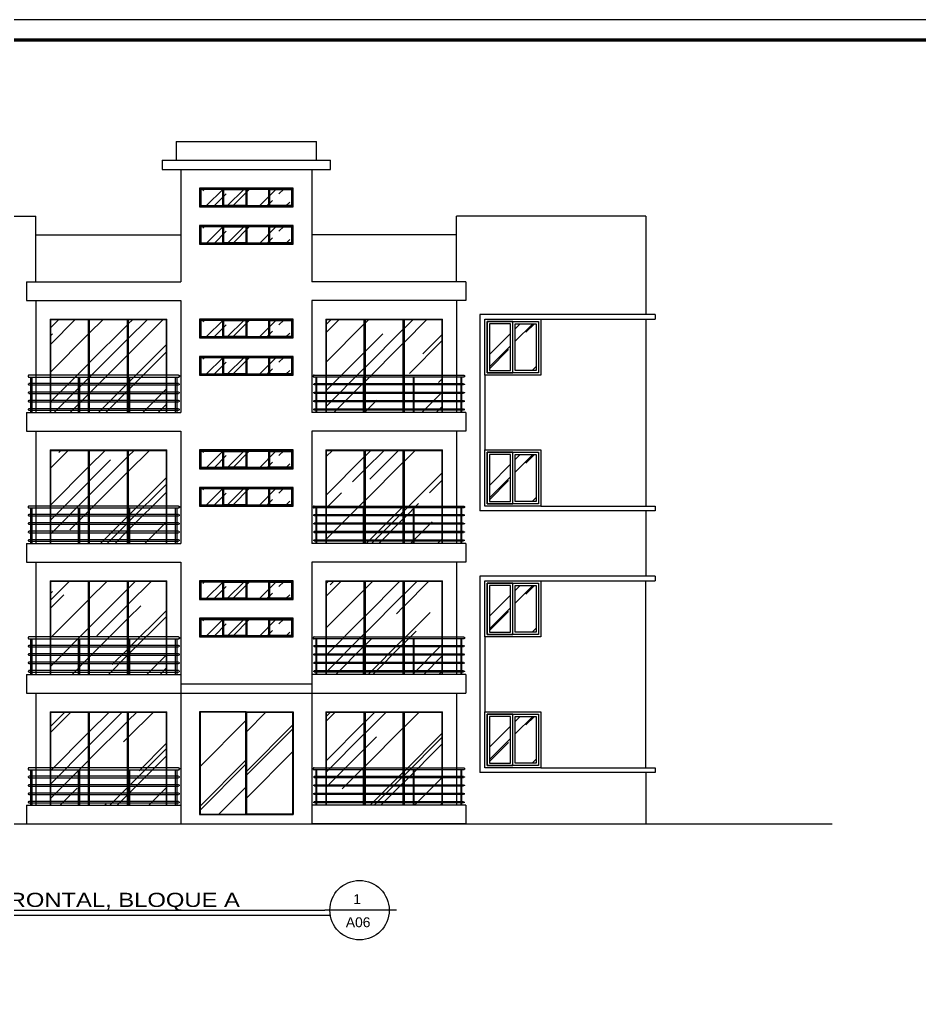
# Model space of a CAD drawing. Header units: feet. Extents: x -417 to 46, y -646 to -218.
# Drawn here: x -99.87 to -80.6, y -343.25 to -322.25 of the extents above; entities that cross this region are included whole.
import ezdxf
from ezdxf.enums import TextEntityAlignment as Align

# ---------------------------------------------------------------- set-up
doc = ezdxf.new("R2010")
doc.units = ezdxf.units.FT
doc.header["$MEASUREMENT"] = 0
for name, color, linetype, lineweight in [('arq-pisos', 251, 'Continuous', 5), ('FURN', 2, 'Continuous', 30), ('PUERTA', 8, 'Continuous', 9)]:
    doc.layers.add(name, color=color, linetype=linetype, lineweight=lineweight)
for name, color, linetype in [('columnas', 9, 'Continuous'), ('MARCO', 7, 'Continuous'), ('MURO', 4, 'Continuous'), ('MVERDE', 3, 'Continuous'), ('PERT-VENT', 2, 'Continuous'), ('textos', 7, 'Continuous'), ('TEXXT', 8, 'Continuous')]:
    doc.layers.add(name, color=color, linetype=linetype)
doc.layers.add('CRISTAL', color=7, linetype='Continuous', true_color=0x0061c2)
doc.styles.add('DAMIAN', font='arial.ttf', dxfattribs={"height": 0.12})
pattern_1 = [(45, (204.1755, 370.3603), (0.8485281, 2.2627417), [15, -2, 5, -1]), (45, (204.7624, 371.6543), (-1.647559, 0.2333452), [3, -0.33, 6, -0.75]), (45, (203.928, 371.3149), (3.2031937, 4.1507168), [8, -1.4, 4, -1])]
pattern_2 = [(45, (95.6585, 28.5624), (0.5939697, 1.5839192), [10.5, -1.4, 3.5, -0.7]), (45, (96.06935, 29.4682), (-1.1532912, 0.1633417), [2.1, -0.231, 4.2, -0.525]), (45, (95.4853, 29.2306), (2.2422356, 2.90550176), [5.6, -0.98, 2.8, -0.7])]
pattern_3 = [(45, (95.6585, 31.3624), (0.5939697, 1.5839192), [10.5, -1.4, 3.5, -0.7]), (45, (96.06935, 32.2682), (-1.1532912, 0.1633417), [2.1, -0.231, 4.2, -0.525]), (45, (95.4853, 32.0306), (2.2422356, 2.90550176), [5.6, -0.98, 2.8, -0.7])]
pattern_4 = [(45, (95.6585, 34.1624), (0.5939697, 1.5839192), [10.5, -1.4, 3.5, -0.7]), (45, (96.06935, 35.0682), (-1.1532912, 0.1633417), [2.1, -0.231, 4.2, -0.525]), (45, (95.4853, 34.8306), (2.2422356, 2.90550176), [5.6, -0.98, 2.8, -0.7])]
pattern_5 = [(45, (95.6585, 36.9624), (0.5939697, 1.5839192), [10.5, -1.4, 3.5, -0.7]), (45, (96.06935, 37.8682), (-1.1532912, 0.1633417), [2.1, -0.231, 4.2, -0.525]), (45, (95.4853, 37.6306), (2.2422356, 2.90550176), [5.6, -0.98, 2.8, -0.7])]

# ---------------------------------------------------------------- blocks, each defined once
blk = doc.blocks.new('A$C753019B1')
at = {"layer": 'CRISTAL'}
h = blk.add_hatch(dxfattribs=at)
h.set_pattern_fill('AR-RROOF', color=256, angle=45)
h.set_pattern_definition(pattern_1)
h.paths.add_polyline_path([(0.015, 0), (0.818, 0), (0.818, 1.985), (0.015, 1.985)])
h = blk.add_hatch(dxfattribs=at)
h.set_pattern_fill('AR-RROOF', color=256, angle=45)
h.set_pattern_definition(pattern_1)
h.paths.add_polyline_path([(0.848, 0), (1.652, 0), (1.652, 1.985), (0.848, 1.985)])
h = blk.add_hatch(dxfattribs=at)
h.set_pattern_fill('AR-RROOF', color=256, angle=45)
h.set_pattern_definition(pattern_1)
h.paths.add_polyline_path([(1.682, 0), (2.485, 0), (2.485, 1.985), (1.682, 1.985)])
blk.add_line((1.667, 0), (1.667, 2))
at = {"layer": 'PUERTA'}
blk.add_line((0.833, 0), (0.833, 2), dxfattribs=at)
for points in [[(2.5, 0), (2.5, 2), (0, 2), (0, 0)], [(0.833, 0), (0.833, 2), (0, 2), (0, 0)], [(0.818, 0), (0.818, 1.985), (0.015, 1.985), (0.015, 0)], [(0.833, 0), (0.833, 2), (1.667, 2), (1.667, 0)], [(0.848, 0), (0.848, 1.985), (1.652, 1.985), (1.652, 0)], [(1.667, 0), (1.667, 2), (2.5, 2), (2.5, 0)], [(1.682, 0), (1.682, 1.985), (2.485, 1.985), (2.485, 0)]]:
    blk.add_lwpolyline(points, dxfattribs=at)
blk = doc.blocks.new('A$C37067DF1')
at = {"layer": 'FURN', "color": 8}
for p, q in [((0.008, 0.76), (0.02, 0.76)), ((0.008, 0.76), (0.02, 0.76)), ((3.22, 0.8), (0.02, 0.8)), ((0.02, 0.76), (0.033, 0.76)), ((0.02, 0.76), (0.033, 0.76)), ((0.02, 0.76), (3.22, 0.76)), ((0.058, 0), (0.058, 0.76)), ((0.083, 0.76), (0.083, 0)), ((1.078, 0), (1.078, 0.76)), ((1.078, 0.76), (1.09, 0.76)), ((1.09, 0.76), (1.103, 0.76)), ((1.103, 0.76), (1.103, 0)), ((2.148, 0), (2.148, 0.76)), ((2.148, 0.76), (2.16, 0.76)), ((2.16, 0.76), (2.173, 0.76)), ((2.173, 0.76), (2.173, 0)), ((3.158, 0), (3.158, 0.76)), ((3.183, 0.76), (3.183, 0)), ((3.208, 0.76), (3.233, 0.76)), ((3.22, 0.62), (0.02, 0.62)), ((0.02, 0.59), (3.22, 0.59)), ((3.22, 0.44), (0.02, 0.44)), ((0.02, 0.41), (3.22, 0.41)), ((3.22, 0.26), (0.02, 0.26)), ((0.02, 0.23), (3.22, 0.23)), ((3.22, 0.08), (0.02, 0.08)), ((0.02, 0.05), (3.22, 0.05))]:
    blk.add_line(p, q, dxfattribs=at)
for points, knots in [([(0.02, 0.8), (0.02, 0.8), (0.019, 0.8), (0.017, 0.8), (0.016, 0.8), (0.015, 0.799), (0.014, 0.799), (0.012, 0.798), (0.011, 0.798), (0.01, 0.797), (0.009, 0.797), (0.007, 0.796), (0.006, 0.794), (0.005, 0.793), (0.004, 0.792), (0.003, 0.79), (0.001, 0.788), (0, 0.784), (0, 0.782), (0, 0.78)], [0.5, 0.5, 0.5, 0.5, 0.5208333, 0.5416667, 0.5625, 0.5833333, 0.6041667, 0.625, 0.6458333, 0.6666667, 0.6875, 0.7083333, 0.75, 0.7708333, 0.7916667, 0.8333333, 0.875, 0.9166667, 1, 1, 1, 1]), ([(0, 0.78), (0, 0.778), (0, 0.776), (0.001, 0.772), (0.003, 0.77), (0.004, 0.768), (0.005, 0.767), (0.006, 0.766), (0.008, 0.764), (0.01, 0.763), (0.011, 0.762), (0.012, 0.762), (0.014, 0.761), (0.015, 0.761), (0.016, 0.76), (0.017, 0.76), (0.019, 0.76), (0.02, 0.76), (0.02, 0.76)], [0, 0, 0, 0, 0.0833333, 0.125, 0.1666667, 0.2083333, 0.2291667, 0.25, 0.2916667, 0.3333333, 0.3541667, 0.375, 0.3958333, 0.4166667, 0.4375, 0.4583333, 0.4791667, 0.5, 0.5, 0.5, 0.5]), ([(3.22, 0.8), (3.22, 0.8), (3.221, 0.8), (3.223, 0.8), (3.224, 0.8), (3.225, 0.799), (3.226, 0.799), (3.228, 0.798), (3.229, 0.798), (3.23, 0.797), (3.231, 0.797), (3.233, 0.796), (3.234, 0.794), (3.235, 0.793), (3.236, 0.792), (3.237, 0.79), (3.239, 0.788), (3.24, 0.784), (3.24, 0.782), (3.24, 0.78)], [0.5, 0.5, 0.5, 0.5, 0.5208333, 0.5416667, 0.5625, 0.5833333, 0.6041667, 0.625, 0.6458333, 0.6666667, 0.6875, 0.7083333, 0.75, 0.7708333, 0.7916667, 0.8333333, 0.875, 0.9166667, 1, 1, 1, 1]), ([(3.24, 0.78), (3.24, 0.778), (3.24, 0.776), (3.239, 0.772), (3.237, 0.77), (3.236, 0.768), (3.235, 0.767), (3.234, 0.766), (3.232, 0.764), (3.23, 0.763), (3.229, 0.762), (3.228, 0.762), (3.226, 0.761), (3.225, 0.761), (3.224, 0.76), (3.223, 0.76), (3.221, 0.76), (3.22, 0.76), (3.22, 0.76)], [0, 0, 0, 0, 0.0833333, 0.125, 0.1666667, 0.2083333, 0.2291667, 0.25, 0.2916667, 0.3333333, 0.3541667, 0.375, 0.3958333, 0.4166667, 0.4375, 0.4583333, 0.4791667, 0.5, 0.5, 0.5, 0.5]), ([(0.011, 0.617), (0.011, 0.617), (0.011, 0.617), (0.01, 0.616), (0.009, 0.615), (0.008, 0.614), (0.007, 0.613), (0.006, 0.611), (0.005, 0.608), (0.005, 0.606), (0.005, 0.605)], [0.6945014, 0.6945014, 0.6945014, 0.6945014, 0.7083333, 0.75, 0.7708333, 0.7916667, 0.8333333, 0.875, 0.9166667, 1, 1, 1, 1]), ([(0.005, 0.605), (0.005, 0.604), (0.005, 0.602), (0.006, 0.599), (0.007, 0.597), (0.008, 0.596), (0.009, 0.595), (0.01, 0.594), (0.011, 0.593), (0.011, 0.593), (0.011, 0.593)], [0, 0, 0, 0, 0.0833333, 0.125, 0.1666667, 0.2083333, 0.2291667, 0.25, 0.2916667, 0.3054986, 0.3054986, 0.3054986, 0.3054986]), ([(0.011, 0.437), (0.011, 0.437), (0.011, 0.437), (0.01, 0.436), (0.009, 0.435), (0.008, 0.434), (0.007, 0.433), (0.006, 0.431), (0.005, 0.428), (0.005, 0.426), (0.005, 0.425)], [0.6945014, 0.6945014, 0.6945014, 0.6945014, 0.7083333, 0.75, 0.7708333, 0.7916667, 0.8333333, 0.875, 0.9166667, 1, 1, 1, 1]), ([(0.005, 0.425), (0.005, 0.424), (0.005, 0.422), (0.006, 0.419), (0.007, 0.417), (0.008, 0.416), (0.009, 0.415), (0.01, 0.414), (0.011, 0.413), (0.011, 0.413), (0.011, 0.413)], [0, 0, 0, 0, 0.0833333, 0.125, 0.1666667, 0.2083333, 0.2291667, 0.25, 0.2916667, 0.3054986, 0.3054986, 0.3054986, 0.3054986]), ([(3.229, 0.617), (3.229, 0.617), (3.229, 0.617), (3.23, 0.616), (3.231, 0.615), (3.232, 0.614), (3.233, 0.613), (3.234, 0.611), (3.235, 0.608), (3.235, 0.606), (3.235, 0.605)], [0.6945014, 0.6945014, 0.6945014, 0.6945014, 0.7083333, 0.75, 0.7708333, 0.7916667, 0.8333333, 0.875, 0.9166667, 1, 1, 1, 1]), ([(3.235, 0.605), (3.235, 0.604), (3.235, 0.602), (3.234, 0.599), (3.233, 0.597), (3.232, 0.596), (3.231, 0.595), (3.23, 0.594), (3.229, 0.593), (3.229, 0.593), (3.229, 0.593)], [0, 0, 0, 0, 0.0833333, 0.125, 0.1666667, 0.2083333, 0.2291667, 0.25, 0.2916667, 0.3054986, 0.3054986, 0.3054986, 0.3054986]), ([(3.229, 0.437), (3.229, 0.437), (3.229, 0.437), (3.23, 0.436), (3.231, 0.435), (3.232, 0.434), (3.233, 0.433), (3.234, 0.431), (3.235, 0.428), (3.235, 0.426), (3.235, 0.425)], [0.6945014, 0.6945014, 0.6945014, 0.6945014, 0.7083333, 0.75, 0.7708333, 0.7916667, 0.8333333, 0.875, 0.9166667, 1, 1, 1, 1]), ([(3.235, 0.425), (3.235, 0.424), (3.235, 0.422), (3.234, 0.419), (3.233, 0.417), (3.232, 0.416), (3.231, 0.415), (3.23, 0.414), (3.229, 0.413), (3.229, 0.413), (3.229, 0.413)], [0, 0, 0, 0, 0.0833333, 0.125, 0.1666667, 0.2083333, 0.2291667, 0.25, 0.2916667, 0.3054986, 0.3054986, 0.3054986, 0.3054986]), ([(0.011, 0.257), (0.011, 0.257), (0.011, 0.257), (0.01, 0.256), (0.009, 0.255), (0.008, 0.254), (0.007, 0.253), (0.006, 0.251), (0.005, 0.248), (0.005, 0.246), (0.005, 0.245)], [0.6945014, 0.6945014, 0.6945014, 0.6945014, 0.7083333, 0.75, 0.7708333, 0.7916667, 0.8333333, 0.875, 0.9166667, 1, 1, 1, 1]), ([(0.005, 0.245), (0.005, 0.244), (0.005, 0.242), (0.006, 0.239), (0.007, 0.237), (0.008, 0.236), (0.009, 0.235), (0.01, 0.234), (0.011, 0.233), (0.011, 0.233), (0.011, 0.233)], [0, 0, 0, 0, 0.0833333, 0.125, 0.1666667, 0.2083333, 0.2291667, 0.25, 0.2916667, 0.3054986, 0.3054986, 0.3054986, 0.3054986]), ([(3.229, 0.257), (3.229, 0.257), (3.229, 0.257), (3.23, 0.256), (3.231, 0.255), (3.232, 0.254), (3.233, 0.253), (3.234, 0.251), (3.235, 0.248), (3.235, 0.246), (3.235, 0.245)], [0.6945014, 0.6945014, 0.6945014, 0.6945014, 0.7083333, 0.75, 0.7708333, 0.7916667, 0.8333333, 0.875, 0.9166667, 1, 1, 1, 1]), ([(3.235, 0.245), (3.235, 0.244), (3.235, 0.242), (3.234, 0.239), (3.233, 0.237), (3.232, 0.236), (3.231, 0.235), (3.23, 0.234), (3.229, 0.233), (3.229, 0.233), (3.229, 0.233)], [0, 0, 0, 0, 0.0833333, 0.125, 0.1666667, 0.2083333, 0.2291667, 0.25, 0.2916667, 0.3054986, 0.3054986, 0.3054986, 0.3054986]), ([(0.011, 0.077), (0.011, 0.077), (0.011, 0.077), (0.01, 0.076), (0.009, 0.075), (0.008, 0.074), (0.007, 0.073), (0.006, 0.071), (0.005, 0.068), (0.005, 0.066), (0.005, 0.065)], [0.6945014, 0.6945014, 0.6945014, 0.6945014, 0.7083333, 0.75, 0.7708333, 0.7916667, 0.8333333, 0.875, 0.9166667, 1, 1, 1, 1]), ([(0.005, 0.065), (0.005, 0.064), (0.005, 0.062), (0.006, 0.059), (0.007, 0.057), (0.008, 0.056), (0.009, 0.055), (0.01, 0.054), (0.011, 0.053), (0.011, 0.053), (0.011, 0.053)], [0, 0, 0, 0, 0.0833333, 0.125, 0.1666667, 0.2083333, 0.2291667, 0.25, 0.2916667, 0.3054986, 0.3054986, 0.3054986, 0.3054986]), ([(3.229, 0.077), (3.229, 0.077), (3.229, 0.077), (3.23, 0.076), (3.231, 0.075), (3.232, 0.074), (3.233, 0.073), (3.234, 0.071), (3.235, 0.068), (3.235, 0.066), (3.235, 0.065)], [0.6945014, 0.6945014, 0.6945014, 0.6945014, 0.7083333, 0.75, 0.7708333, 0.7916667, 0.8333333, 0.875, 0.9166667, 1, 1, 1, 1]), ([(3.235, 0.065), (3.235, 0.064), (3.235, 0.062), (3.234, 0.059), (3.233, 0.057), (3.232, 0.056), (3.231, 0.055), (3.23, 0.054), (3.229, 0.053), (3.229, 0.053), (3.229, 0.053)], [0, 0, 0, 0, 0.0833333, 0.125, 0.1666667, 0.2083333, 0.2291667, 0.25, 0.2916667, 0.3054986, 0.3054986, 0.3054986, 0.3054986])]:
    blk.add_open_spline(points, degree=3, knots=knots, dxfattribs=at)

msp = doc.modelspace()

# ---------------------------------------------------------------- hatches: boundary and pattern name
at = {"layer": 'arq-pisos'}
h = msp.add_hatch(dxfattribs=at)
h.set_pattern_fill('AR-RROOF', color=256, scale=0.7, angle=45)
h.set_pattern_definition(pattern_5)
h.paths.add_polyline_path([(-89.8209, -329.7534), (-89.3709, -329.7534), (-89.3709, -328.7534), (-89.8209, -328.7534)])
h = msp.add_hatch(dxfattribs=at)
h.set_pattern_fill('AR-RROOF', color=256, scale=0.7, angle=45)
h.set_pattern_definition(pattern_5)
h.paths.add_polyline_path([(-88.8209, -329.7534), (-89.2709, -329.7534), (-89.2709, -328.7534), (-88.8209, -328.7534)])
h = msp.add_hatch(dxfattribs=at)
h.set_pattern_fill('AR-RROOF', color=256, scale=0.7, angle=45)
h.set_pattern_definition(pattern_4)
h.paths.add_polyline_path([(-89.8209, -332.5534), (-89.3709, -332.5534), (-89.3709, -331.5534), (-89.8209, -331.5534)])
h = msp.add_hatch(dxfattribs=at)
h.set_pattern_fill('AR-RROOF', color=256, scale=0.7, angle=45)
h.set_pattern_definition(pattern_4)
h.paths.add_polyline_path([(-88.8209, -332.5534), (-89.2709, -332.5534), (-89.2709, -331.5534), (-88.8209, -331.5534)])
h = msp.add_hatch(dxfattribs=at)
h.set_pattern_fill('AR-RROOF', color=256, scale=0.7, angle=45)
h.set_pattern_definition(pattern_3)
h.paths.add_polyline_path([(-89.8209, -335.3534), (-89.3709, -335.3534), (-89.3709, -334.3534), (-89.8209, -334.3534)])
h = msp.add_hatch(dxfattribs=at)
h.set_pattern_fill('AR-RROOF', color=256, scale=0.7, angle=45)
h.set_pattern_definition(pattern_3)
h.paths.add_polyline_path([(-88.8209, -335.3534), (-89.2709, -335.3534), (-89.2709, -334.3534), (-88.8209, -334.3534)])
h = msp.add_hatch(dxfattribs=at)
h.set_pattern_fill('AR-RROOF', color=256, scale=0.7, angle=45)
h.set_pattern_definition(pattern_2)
h.paths.add_polyline_path([(-89.8209, -338.1534), (-89.3709, -338.1534), (-89.3709, -337.1534), (-89.8209, -337.1534)])
h = msp.add_hatch(dxfattribs=at)
h.set_pattern_fill('AR-RROOF', color=256, scale=0.7, angle=45)
h.set_pattern_definition(pattern_2)
h.paths.add_polyline_path([(-88.8209, -338.1534), (-89.2709, -338.1534), (-89.2709, -337.1534), (-88.8209, -337.1534)])
at = {"layer": 'CRISTAL'}
h = msp.add_hatch(dxfattribs=at)
h.set_pattern_fill('AR-RROOF', color=256, scale=0.6, angle=45)
h.set_pattern_definition([(45, (97.7553, 34.96237), (0.5091169, 1.357645), [9, -1.2, 3, -0.6]), (45, (98.10746, 35.7388), (-0.9885353, 0.1400071), [1.8, -0.198, 3.6, -0.45]), (45, (97.60683, 35.53512), (1.92191623, 2.4904301), [4.8, -0.84, 2.4, -0.6])])
h.paths.add_polyline_path([(-95.9541, -326.2334), (-94.0941, -326.2334), (-94.0941, -325.8734), (-95.9541, -325.8734)])
h = msp.add_hatch(dxfattribs=at)
h.set_pattern_fill('AR-RROOF', color=256, scale=0.6, angle=45)
h.set_pattern_definition([(45, (97.7553, 34.16237), (0.5091169, 1.357645), [9, -1.2, 3, -0.6]), (45, (98.10746, 34.9388), (-0.9885353, 0.1400071), [1.8, -0.198, 3.6, -0.45]), (45, (97.60683, 34.73512), (1.92191623, 2.4904301), [4.8, -0.84, 2.4, -0.6])])
h.paths.add_polyline_path([(-95.9541, -327.0334), (-94.0941, -327.0334), (-94.0941, -326.6734), (-95.9541, -326.6734)])
h = msp.add_hatch(dxfattribs=at)
h.set_pattern_fill('AR-RROOF', color=256, scale=0.6, angle=45)
h.set_pattern_definition([(45, (97.7553, 32.16237), (0.5091169, 1.357645), [9, -1.2, 3, -0.6]), (45, (98.10746, 32.9388), (-0.9885353, 0.1400071), [1.8, -0.198, 3.6, -0.45]), (45, (97.60683, 32.73512), (1.92191623, 2.4904301), [4.8, -0.84, 2.4, -0.6])])
h.paths.add_polyline_path([(-95.9541, -329.0334), (-94.0941, -329.0334), (-94.0941, -328.6734), (-95.9541, -328.6734)])
h = msp.add_hatch(dxfattribs=at)
h.set_pattern_fill('AR-RROOF', color=256, scale=0.6, angle=45)
h.set_pattern_definition([(45, (97.7553, 31.36237), (0.5091169, 1.357645), [9, -1.2, 3, -0.6]), (45, (98.10746, 32.1388), (-0.9885353, 0.1400071), [1.8, -0.198, 3.6, -0.45]), (45, (97.60683, 31.93512), (1.92191623, 2.4904301), [4.8, -0.84, 2.4, -0.6])])
h.paths.add_polyline_path([(-95.9541, -329.8334), (-94.0941, -329.8334), (-94.0941, -329.4734), (-95.9541, -329.4734)])
h = msp.add_hatch(dxfattribs=at)
h.set_pattern_fill('AR-RROOF', color=256, scale=0.6, angle=45)
h.set_pattern_definition([(45, (97.7553, 29.36237), (0.5091169, 1.357645), [9, -1.2, 3, -0.6]), (45, (98.10746, 30.1388), (-0.9885353, 0.1400071), [1.8, -0.198, 3.6, -0.45]), (45, (97.60683, 29.93512), (1.92191623, 2.4904301), [4.8, -0.84, 2.4, -0.6])])
h.paths.add_polyline_path([(-95.9541, -331.8334), (-94.0941, -331.8334), (-94.0941, -331.4734), (-95.9541, -331.4734)])
h = msp.add_hatch(dxfattribs=at)
h.set_pattern_fill('AR-RROOF', color=256, scale=0.6, angle=45)
h.set_pattern_definition([(45, (97.7553, 28.56237), (0.5091169, 1.357645), [9, -1.2, 3, -0.6]), (45, (98.10746, 29.3388), (-0.9885353, 0.1400071), [1.8, -0.198, 3.6, -0.45]), (45, (97.60683, 29.13512), (1.92191623, 2.4904301), [4.8, -0.84, 2.4, -0.6])])
h.paths.add_polyline_path([(-95.9541, -332.6334), (-94.0941, -332.6334), (-94.0941, -332.2734), (-95.9541, -332.2734)])
h = msp.add_hatch(dxfattribs=at)
h.set_pattern_fill('AR-RROOF', color=256, scale=0.6, angle=45)
h.set_pattern_definition([(45, (97.7553, 26.56237), (0.5091169, 1.357645), [9, -1.2, 3, -0.6]), (45, (98.10746, 27.3388), (-0.9885353, 0.1400071), [1.8, -0.198, 3.6, -0.45]), (45, (97.60683, 27.13512), (1.92191623, 2.4904301), [4.8, -0.84, 2.4, -0.6])])
h.paths.add_polyline_path([(-95.9541, -334.6334), (-94.0941, -334.6334), (-94.0941, -334.2734), (-95.9541, -334.2734)])
h = msp.add_hatch(dxfattribs=at)
h.set_pattern_fill('AR-RROOF', color=256, scale=0.6, angle=45)
h.set_pattern_definition([(45, (97.7553, 25.76237), (0.5091169, 1.357645), [9, -1.2, 3, -0.6]), (45, (98.10746, 26.5388), (-0.9885353, 0.1400071), [1.8, -0.198, 3.6, -0.45]), (45, (97.60683, 26.33512), (1.92191623, 2.4904301), [4.8, -0.84, 2.4, -0.6])])
h.paths.add_polyline_path([(-95.9541, -335.4334), (-94.0941, -335.4334), (-94.0941, -335.0734), (-95.9541, -335.0734)])
h = msp.add_hatch(dxfattribs=at)
h.set_pattern_fill('AR-RROOF', color=256, scale=1.5, angle=45)
h.set_pattern_definition([(45, (97.7553, 28.5624), (1.272792, 3.3941125), [22.5, -3, 7.5, -1.5]), (45, (98.6357, 30.5034), (-2.471338, 0.350018), [4.5, -0.495, 9, -1.125]), (45, (97.3841, 29.9943), (4.8047906, 6.2260752), [12, -2.1, 6, -1.5])])
h.paths.add_polyline_path([(-96.0141, -339.2434), (-95.0341, -339.2434), (-95.0341, -337.0634), (-96.0141, -337.0634)])
h = msp.add_hatch(dxfattribs=at)
h.set_pattern_fill('AR-RROOF', color=256, scale=1.5, angle=45)
h.set_pattern_definition([(45, (98.0053, 28.5624), (1.272792, 3.3941125), [22.5, -3, 7.5, -1.5]), (45, (98.8857, 30.5034), (-2.471338, 0.350018), [4.5, -0.495, 9, -1.125]), (45, (97.6341, 29.9943), (4.8047906, 6.2260752), [12, -2.1, 6, -1.5])])
h.paths.add_polyline_path([(-95.0141, -337.0634), (-94.0341, -337.0634), (-94.0341, -339.2434), (-95.0141, -339.2434)])

# ---------------------------------------------------------------- linework, layer by layer
for p, q in [((-96.0241, -337.0534), (-96.0241, -339.2534)), ((-96.0241, -337.0534), (-94.0241, -337.0534)), ((-96.0241, -337.0534), (-94.0241, -337.0534)), ((-94.0241, -337.0534), (-94.0241, -339.2534)), ((-96.0241, -339.2534), (-94.0241, -339.2534))]:
    msp.add_line(p, q)
at = {"color": 13}
msp.add_line((-108.8496, -339.4534), (-82.4914, -339.4534), dxfattribs=at)
at = {"layer": 'columnas'}
for p, q in [((-96.4241, -336.4534), (-93.6241, -336.4534)), ((-96.4241, -336.4534), (-96.4241, -336.6534)), ((-93.6241, -336.4534), (-93.6241, -336.6534)), ((-96.4241, -336.6534), (-93.6241, -336.6534))]:
    msp.add_line(p, q, dxfattribs=at)
at = {"layer": 'CRISTAL'}
for p, q in [((-95.5141, -326.2334), (-95.5141, -325.8734)), ((-95.0241, -326.2334), (-95.0241, -325.8734)), ((-94.5341, -326.2334), (-94.5341, -325.8734)), ((-95.5141, -327.0334), (-95.5141, -326.6734)), ((-95.0241, -327.0334), (-95.0241, -326.6734)), ((-94.5341, -327.0334), (-94.5341, -326.6734)), ((-95.5141, -329.0334), (-95.5141, -328.6734)), ((-95.0241, -329.0334), (-95.0241, -328.6734)), ((-94.5341, -329.0334), (-94.5341, -328.6734)), ((-95.5141, -329.8334), (-95.5141, -329.4734)), ((-95.0241, -329.8334), (-95.0241, -329.4734)), ((-94.5341, -329.8334), (-94.5341, -329.4734)), ((-95.5141, -331.8334), (-95.5141, -331.4734)), ((-95.0241, -331.8334), (-95.0241, -331.4734)), ((-94.5341, -331.8334), (-94.5341, -331.4734)), ((-95.5141, -332.6334), (-95.5141, -332.2734)), ((-95.0241, -332.6334), (-95.0241, -332.2734)), ((-94.5341, -332.6334), (-94.5341, -332.2734)), ((-95.5141, -334.6334), (-95.5141, -334.2734)), ((-95.0241, -334.6334), (-95.0241, -334.2734)), ((-94.5341, -334.6334), (-94.5341, -334.2734)), ((-95.5141, -335.4334), (-95.5141, -335.0734)), ((-95.0241, -335.4334), (-95.0241, -335.0734)), ((-94.5341, -335.4334), (-94.5341, -335.0734))]:
    msp.add_line(p, q, dxfattribs=at)
for points in [[(-96.0041, -326.2334), (-95.5141, -326.2334), (-95.5141, -325.8734), (-96.0041, -325.8734)], [(-95.9941, -326.2234), (-95.5241, -326.2234), (-95.5241, -325.8834), (-95.9941, -325.8834)], [(-95.0341, -326.2234), (-95.5041, -326.2234), (-95.5041, -325.8834), (-95.0341, -325.8834)], [(-95.0141, -326.2234), (-94.5441, -326.2234), (-94.5441, -325.8834), (-95.0141, -325.8834)], [(-94.0541, -326.2234), (-94.5241, -326.2234), (-94.5241, -325.8834), (-94.0541, -325.8834)], [(-96.0041, -327.0334), (-95.5141, -327.0334), (-95.5141, -326.6734), (-96.0041, -326.6734)], [(-95.9941, -327.0234), (-95.5241, -327.0234), (-95.5241, -326.6834), (-95.9941, -326.6834)], [(-95.0341, -327.0234), (-95.5041, -327.0234), (-95.5041, -326.6834), (-95.0341, -326.6834)], [(-95.0141, -327.0234), (-94.5441, -327.0234), (-94.5441, -326.6834), (-95.0141, -326.6834)], [(-94.0541, -327.0234), (-94.5241, -327.0234), (-94.5241, -326.6834), (-94.0541, -326.6834)], [(-96.0041, -329.0334), (-95.5141, -329.0334), (-95.5141, -328.6734), (-96.0041, -328.6734)], [(-95.9941, -329.0234), (-95.5241, -329.0234), (-95.5241, -328.6834), (-95.9941, -328.6834)], [(-95.0341, -329.0234), (-95.5041, -329.0234), (-95.5041, -328.6834), (-95.0341, -328.6834)], [(-95.0141, -329.0234), (-94.5441, -329.0234), (-94.5441, -328.6834), (-95.0141, -328.6834)], [(-94.0541, -329.0234), (-94.5241, -329.0234), (-94.5241, -328.6834), (-94.0541, -328.6834)], [(-96.0041, -329.8334), (-95.5141, -329.8334), (-95.5141, -329.4734), (-96.0041, -329.4734)], [(-95.9941, -329.8234), (-95.5241, -329.8234), (-95.5241, -329.4834), (-95.9941, -329.4834)], [(-95.0341, -329.8234), (-95.5041, -329.8234), (-95.5041, -329.4834), (-95.0341, -329.4834)], [(-95.0141, -329.8234), (-94.5441, -329.8234), (-94.5441, -329.4834), (-95.0141, -329.4834)], [(-94.0541, -329.8234), (-94.5241, -329.8234), (-94.5241, -329.4834), (-94.0541, -329.4834)], [(-96.0041, -331.8334), (-95.5141, -331.8334), (-95.5141, -331.4734), (-96.0041, -331.4734)], [(-95.9941, -331.8234), (-95.5241, -331.8234), (-95.5241, -331.4834), (-95.9941, -331.4834)], [(-95.0341, -331.8234), (-95.5041, -331.8234), (-95.5041, -331.4834), (-95.0341, -331.4834)], [(-95.0141, -331.8234), (-94.5441, -331.8234), (-94.5441, -331.4834), (-95.0141, -331.4834)], [(-94.0541, -331.8234), (-94.5241, -331.8234), (-94.5241, -331.4834), (-94.0541, -331.4834)], [(-96.0041, -332.6334), (-95.5141, -332.6334), (-95.5141, -332.2734), (-96.0041, -332.2734)], [(-95.9941, -332.6234), (-95.5241, -332.6234), (-95.5241, -332.2834), (-95.9941, -332.2834)], [(-95.0341, -332.6234), (-95.5041, -332.6234), (-95.5041, -332.2834), (-95.0341, -332.2834)], [(-95.0141, -332.6234), (-94.5441, -332.6234), (-94.5441, -332.2834), (-95.0141, -332.2834)], [(-94.0541, -332.6234), (-94.5241, -332.6234), (-94.5241, -332.2834), (-94.0541, -332.2834)], [(-96.0041, -334.6334), (-95.5141, -334.6334), (-95.5141, -334.2734), (-96.0041, -334.2734)], [(-95.9941, -334.6234), (-95.5241, -334.6234), (-95.5241, -334.2834), (-95.9941, -334.2834)], [(-95.0341, -334.6234), (-95.5041, -334.6234), (-95.5041, -334.2834), (-95.0341, -334.2834)], [(-95.0141, -334.6234), (-94.5441, -334.6234), (-94.5441, -334.2834), (-95.0141, -334.2834)], [(-94.0541, -334.6234), (-94.5241, -334.6234), (-94.5241, -334.2834), (-94.0541, -334.2834)], [(-96.0041, -335.4334), (-95.5141, -335.4334), (-95.5141, -335.0734), (-96.0041, -335.0734)], [(-95.9941, -335.4234), (-95.5241, -335.4234), (-95.5241, -335.0834), (-95.9941, -335.0834)], [(-95.0341, -335.4234), (-95.5041, -335.4234), (-95.5041, -335.0834), (-95.0341, -335.0834)], [(-95.0141, -335.4234), (-94.5441, -335.4234), (-94.5441, -335.0834), (-95.0141, -335.0834)], [(-94.0541, -335.4234), (-94.5241, -335.4234), (-94.5241, -335.0834), (-94.0541, -335.0834)], [(-96.0241, -339.2534), (-95.0241, -339.2534), (-95.0241, -337.0534), (-96.0241, -337.0534)], [(-96.0141, -339.2434), (-95.0341, -339.2434), (-95.0341, -337.0634), (-96.0141, -337.0634)], [(-95.0241, -337.0534), (-94.0241, -337.0534), (-94.0241, -339.2534), (-95.0241, -339.2534)], [(-95.0141, -337.0634), (-94.0341, -337.0634), (-94.0341, -339.2434), (-95.0141, -339.2434)]]:
    msp.add_lwpolyline(points, close=True, dxfattribs=at)
at = {"layer": 'MARCO'}
msp.add_lwpolyline([(-112.2526, -322.2481), (-47.7526, -322.2481), (-47.7526, -364.2481), (-112.2526, -364.2481)], close=True, dxfattribs=at)
at = {"layer": 'MARCO', "const_width": 0.075}
msp.add_lwpolyline([(-54.925, -322.6821), (-111.8185, -322.6821), (-111.8185, -363.8141), (-54.925, -363.8141)], close=True, dxfattribs=at)
at = {"layer": 'MURO'}
for p, q in [((-96.4241, -325.4534), (-96.4241, -327.8534)), ((-93.6241, -325.4534), (-93.6241, -327.8534)), ((-99.7241, -327.8534), (-99.7241, -328.2534)), ((-99.7241, -327.8534), (-96.4241, -327.8534)), ((-90.3241, -327.8534), (-93.6241, -327.8534)), ((-90.3241, -327.8534), (-90.3241, -328.2534)), ((-99.7241, -328.2534), (-96.4241, -328.2534)), ((-96.4241, -328.2534), (-96.4241, -330.6534)), ((-90.3241, -328.2534), (-93.6241, -328.2534)), ((-93.6241, -328.2534), (-93.6241, -330.6534)), ((-99.7241, -330.6534), (-99.7241, -331.0534)), ((-99.7241, -330.6534), (-96.4241, -330.6534)), ((-90.3241, -330.6534), (-93.6241, -330.6534)), ((-90.3241, -330.6534), (-90.3241, -331.0534)), ((-99.7241, -331.0534), (-96.4241, -331.0534)), ((-96.4241, -331.0534), (-96.4241, -333.4534)), ((-90.3241, -331.0534), (-93.6241, -331.0534)), ((-93.6241, -331.0534), (-93.6241, -333.4534)), ((-93.6241, -331.5229), (-93.6241, -333.4534)), ((-99.7241, -333.4534), (-99.7241, -333.8534)), ((-99.7241, -333.4534), (-96.4241, -333.4534)), ((-90.3241, -333.4534), (-93.6241, -333.4534)), ((-90.3241, -333.4534), (-90.3241, -333.8534)), ((-99.7241, -333.8534), (-96.4241, -333.8534)), ((-96.4241, -333.8534), (-96.4241, -336.4534)), ((-90.3241, -333.8534), (-93.6241, -333.8534)), ((-93.6241, -333.8534), (-93.6241, -336.4534)), ((-93.6241, -333.8534), (-93.6241, -336.4534)), ((-99.7241, -336.2534), (-99.7241, -336.6534)), ((-99.7241, -336.2534), (-96.4241, -336.2534)), ((-96.4241, -336.2534), (-96.4241, -336.4534)), ((-93.6241, -336.2534), (-93.6241, -336.4534)), ((-90.3241, -336.2534), (-93.6241, -336.2534)), ((-90.3241, -336.2534), (-90.3241, -336.6534)), ((-99.7241, -336.6534), (-96.4241, -336.6534)), ((-96.4241, -336.6534), (-96.4241, -339.4534)), ((-93.6241, -336.6534), (-93.6241, -339.4534)), ((-93.6241, -336.6534), (-93.6241, -339.4534)), ((-93.6241, -336.6534), (-90.3241, -336.6534)), ((-99.7241, -339.0534), (-99.7241, -339.4534)), ((-99.7241, -339.0534), (-96.4241, -339.0534)), ((-96.4241, -339.0534), (-96.4241, -339.4534)), ((-93.6241, -339.0534), (-93.6241, -339.4534)), ((-90.3241, -339.0534), (-93.6241, -339.0534)), ((-90.3241, -339.0534), (-90.3241, -339.4534)), ((-99.7241, -339.4534), (-96.4241, -339.4534)), ((-90.3241, -339.4534), (-93.6241, -339.4534))]:
    msp.add_line(p, q, dxfattribs=at)
at = {"layer": 'MVERDE'}
for p, q in [((-96.5241, -324.8534), (-93.5241, -324.8534)), ((-96.5241, -324.8534), (-96.5241, -325.2534)), ((-93.5241, -325.2534), (-93.5241, -324.8534)), ((-96.8241, -325.2534), (-96.8241, -325.4534)), ((-96.8241, -325.2534), (-93.2241, -325.2534)), ((-93.2241, -325.4534), (-93.2241, -325.2534)), ((-96.8241, -325.4534), (-93.2241, -325.4534)), ((-103.5741, -326.4534), (-99.5241, -326.4534)), ((-99.5241, -327.8534), (-99.5241, -326.4534)), ((-86.4741, -326.4534), (-90.5241, -326.4534)), ((-90.5241, -327.8534), (-90.5241, -326.4534)), ((-86.4741, -326.4534), (-86.4741, -328.5534)), ((-99.5241, -328.2534), (-99.5241, -330.6534)), ((-90.5241, -328.2534), (-90.5241, -330.6534)), ((-86.4741, -328.6534), (-86.4741, -332.6534)), ((-99.5241, -331.0534), (-99.5241, -333.4534)), ((-90.5241, -331.0534), (-90.5241, -333.4534)), ((-86.4741, -332.7534), (-86.4741, -334.1534)), ((-99.5241, -333.8534), (-99.5241, -336.2534)), ((-90.5241, -333.8534), (-90.5241, -336.2534)), ((-86.4741, -338.2534), (-86.4741, -334.2534)), ((-99.5241, -336.6534), (-99.5241, -339.0534)), ((-90.5241, -336.6534), (-90.5241, -339.0534)), ((-86.4741, -338.3534), (-86.4741, -339.4534)), ((-86.4741, -338.3534), (-86.4741, -339.4534))]:
    msp.add_line(p, q, dxfattribs=at)
at = {"layer": 'PERT-VENT'}
for p, q in [((-99.5241, -326.8534), (-96.4241, -326.8534)), ((-90.5241, -326.8534), (-93.6241, -326.8534)), ((-90.0241, -328.5534), (-90.0241, -332.7534)), ((-86.2741, -328.5534), (-90.0241, -328.5534)), ((-86.2741, -328.5534), (-86.2741, -328.6534)), ((-88.7209, -328.6534), (-86.2741, -328.6534)), ((-89.9209, -329.8534), (-89.9209, -331.4534)), ((-86.2741, -332.7534), (-90.0241, -332.7534)), ((-88.7209, -332.6534), (-86.2741, -332.6534)), ((-86.2741, -332.6534), (-86.2741, -332.7534)), ((-90.0241, -334.1534), (-90.0241, -338.3534)), ((-86.2741, -334.1534), (-90.0241, -334.1534)), ((-88.7209, -334.2534), (-86.2741, -334.2534)), ((-86.2741, -334.1534), (-86.2741, -334.2534)), ((-89.9209, -335.4534), (-89.9209, -337.0534)), ((-88.7209, -338.2534), (-89.9209, -338.2534)), ((-88.7209, -338.2534), (-86.2741, -338.2534)), ((-86.2741, -338.2534), (-86.2741, -338.3534)), ((-86.2741, -338.3534), (-90.0241, -338.3534))]:
    msp.add_line(p, q, dxfattribs=at)
for points in [[(-96.0241, -326.2534), (-94.0241, -326.2534), (-94.0241, -325.8534), (-96.0241, -325.8534)], [(-96.0041, -326.2334), (-94.0441, -326.2334), (-94.0441, -325.8734), (-96.0041, -325.8734)], [(-96.0241, -327.0534), (-94.0241, -327.0534), (-94.0241, -326.6534), (-96.0241, -326.6534)], [(-96.0041, -327.0334), (-94.0441, -327.0334), (-94.0441, -326.6734), (-96.0041, -326.6734)], [(-96.0241, -329.0534), (-94.0241, -329.0534), (-94.0241, -328.6534), (-96.0241, -328.6534)], [(-96.0041, -329.0334), (-94.0441, -329.0334), (-94.0441, -328.6734), (-96.0041, -328.6734)], [(-88.7209, -329.8534), (-89.9209, -329.8534), (-89.9209, -328.6534), (-88.7209, -328.6534)], [(-88.7709, -329.8034), (-89.8709, -329.8034), (-89.8709, -328.7034), (-88.7709, -328.7034)], [(-89.8709, -329.8034), (-89.3209, -329.8034), (-89.3209, -328.7034), (-89.8709, -328.7034)], [(-89.8209, -329.7534), (-89.3709, -329.7534), (-89.3709, -328.7534), (-89.8209, -328.7534)], [(-88.7709, -329.8034), (-89.3209, -329.8034), (-89.3209, -328.7034), (-88.7709, -328.7034)], [(-88.8209, -329.7534), (-89.2709, -329.7534), (-89.2709, -328.7534), (-88.8209, -328.7534)], [(-96.0241, -329.8534), (-94.0241, -329.8534), (-94.0241, -329.4534), (-96.0241, -329.4534)], [(-96.0041, -329.8334), (-94.0441, -329.8334), (-94.0441, -329.4734), (-96.0041, -329.4734)], [(-96.0241, -331.8534), (-94.0241, -331.8534), (-94.0241, -331.4534), (-96.0241, -331.4534)], [(-96.0041, -331.8334), (-94.0441, -331.8334), (-94.0441, -331.4734), (-96.0041, -331.4734)], [(-88.7209, -332.6534), (-89.9209, -332.6534), (-89.9209, -331.4534), (-88.7209, -331.4534)], [(-88.7709, -332.6034), (-89.8709, -332.6034), (-89.8709, -331.5034), (-88.7709, -331.5034)], [(-89.8709, -332.6034), (-89.3209, -332.6034), (-89.3209, -331.5034), (-89.8709, -331.5034)], [(-89.8209, -332.5534), (-89.3709, -332.5534), (-89.3709, -331.5534), (-89.8209, -331.5534)], [(-88.7709, -332.6034), (-89.3209, -332.6034), (-89.3209, -331.5034), (-88.7709, -331.5034)], [(-88.8209, -332.5534), (-89.2709, -332.5534), (-89.2709, -331.5534), (-88.8209, -331.5534)], [(-96.0241, -332.6534), (-94.0241, -332.6534), (-94.0241, -332.2534), (-96.0241, -332.2534)], [(-96.0041, -332.6334), (-94.0441, -332.6334), (-94.0441, -332.2734), (-96.0041, -332.2734)], [(-96.0241, -334.6534), (-94.0241, -334.6534), (-94.0241, -334.2534), (-96.0241, -334.2534)], [(-96.0041, -334.6334), (-94.0441, -334.6334), (-94.0441, -334.2734), (-96.0041, -334.2734)], [(-88.7209, -335.4534), (-89.9209, -335.4534), (-89.9209, -334.2534), (-88.7209, -334.2534)], [(-88.7709, -335.4034), (-89.8709, -335.4034), (-89.8709, -334.3034), (-88.7709, -334.3034)], [(-89.8709, -335.4034), (-89.3209, -335.4034), (-89.3209, -334.3034), (-89.8709, -334.3034)], [(-88.7709, -335.4034), (-89.3209, -335.4034), (-89.3209, -334.3034), (-88.7709, -334.3034)], [(-89.8209, -335.3534), (-89.3709, -335.3534), (-89.3709, -334.3534), (-89.8209, -334.3534)], [(-88.8209, -335.3534), (-89.2709, -335.3534), (-89.2709, -334.3534), (-88.8209, -334.3534)], [(-96.0241, -335.4534), (-94.0241, -335.4534), (-94.0241, -335.0534), (-96.0241, -335.0534)], [(-96.0041, -335.4334), (-94.0441, -335.4334), (-94.0441, -335.0734), (-96.0041, -335.0734)], [(-88.7209, -338.2534), (-89.9209, -338.2534), (-89.9209, -337.0534), (-88.7209, -337.0534)], [(-88.7709, -338.2034), (-89.8709, -338.2034), (-89.8709, -337.1034), (-88.7709, -337.1034)], [(-89.8709, -338.2034), (-89.3209, -338.2034), (-89.3209, -337.1034), (-89.8709, -337.1034)], [(-89.8209, -338.1534), (-89.3709, -338.1534), (-89.3709, -337.1534), (-89.8209, -337.1534)], [(-88.7709, -338.2034), (-89.3209, -338.2034), (-89.3209, -337.1034), (-88.7709, -337.1034)], [(-88.8209, -338.1534), (-89.2709, -338.1534), (-89.2709, -337.1534), (-88.8209, -337.1534)]]:
    msp.add_lwpolyline(points, close=True, dxfattribs=at)
at = {"layer": 'TEXXT', "color": 4}
for p in [(-103.5166, -341.2978), (-91.8072, -341.2978)]:
    msp.add_line(p, (-93.3414, -341.2978), dxfattribs=at)
at = {"layer": 'TEXXT', "color": 3}
msp.add_line((-103.5166, -341.4069), (-93.2177, -341.4069), dxfattribs=at)
at = {"layer": 'TEXXT', "color": 4}
msp.add_circle((-92.6016, -341.2978), 0.635, dxfattribs=at)

# ---------------------------------------------------------------- block references
for name, p in [('A$C753019B1', (-99.2241, -330.6534)), ('A$C753019B1', (-93.3241, -330.6534)), ('A$C37067DF1', (-99.6941, -330.6534)), ('A$C753019B1', (-99.2241, -333.4534)), ('A$C753019B1', (-93.3241, -333.4534)), ('A$C37067DF1', (-99.6941, -333.4534)), ('A$C753019B1', (-99.2241, -336.2534)), ('A$C753019B1', (-93.3241, -336.2534)), ('A$C37067DF1', (-99.6941, -336.2534)), ('A$C753019B1', (-99.2241, -339.0534)), ('A$C753019B1', (-93.3241, -339.0534)), ('A$C37067DF1', (-99.6941, -339.0534))]:
    msp.add_blockref(name, p)
at = {"xscale": -1}
for p in [(-90.3541, -330.6534), (-90.3541, -333.4534), (-90.3541, -336.2534), (-90.3541, -339.0534)]:
    msp.add_blockref('A$C37067DF1', p, dxfattribs=at)

# ---------------------------------------------------------------- texts
at = {"layer": 'textos', "color": 7, "style": 'DAMIAN', "width": 1.2}
msp.add_text('ELEVACION FRONTAL, BLOQUE A', height=0.303465, dxfattribs=at).set_placement((-103.4721, -341.2288))
at = {"layer": 'TEXXT', "style": 'DAMIAN'}
for s, height, p in [('1', 0.2113, (-92.6534, -341.1668)), ('A06', 0.21134, (-92.6315, -341.6618))]:
    msp.add_text(s, height=height, dxfattribs=at).set_placement(p, align=Align.CENTER)

doc.saveas('drawing.dxf')
